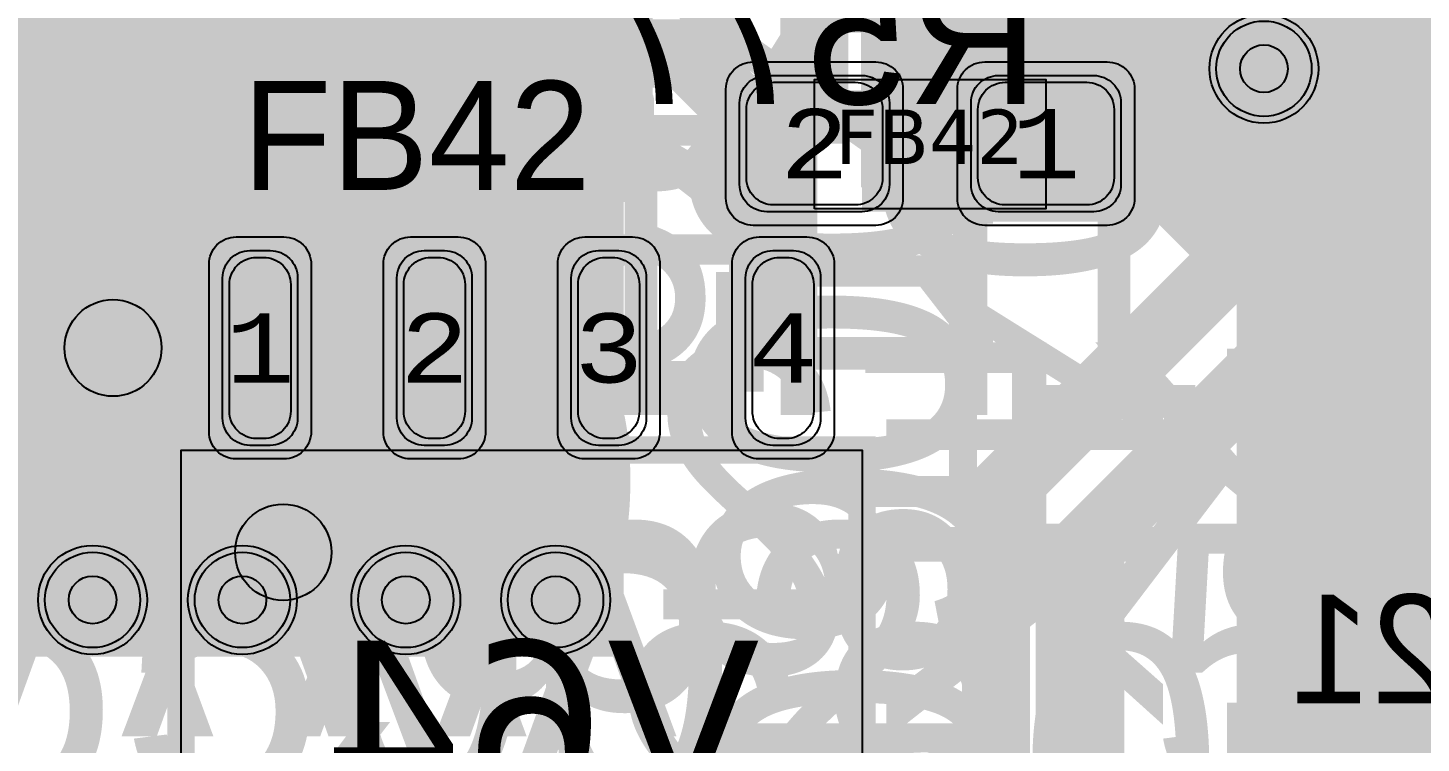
# Model space of a CAD drawing. Extents: x -28 to 199, y -61 to 255.
# Drawn here: x 11.12 to 21.35, y 191.35 to 196.6 of the extents above; entities that cross this region are included whole.
import ezdxf
from ezdxf.enums import TextEntityAlignment as Align

# ---------------------------------------------------------------- set-up
doc = ezdxf.new("R2010")
doc.units = 0
doc.header["$MEASUREMENT"] = 0
for name, color, linetype in [('ASSEMBLY_OUTLINES_BTM', 191, 'CONTINUOUS'), ('ASSEMBLY_OUTLINES_TOP', 102, 'CONTINUOUS'), ('ASSEMBLY_PART_NUMBERS_BTM', 191, 'CONTINUOUS'), ('ASSEMBLY_PART_NUMBERS_TOP', 102, 'CONTINUOUS'), ('ASSEMBLY_REF_DES_BTM', 191, 'CONTINUOUS'), ('ASSEMBLY_REF_DES_TOP', 102, 'CONTINUOUS'), ('DRILL_DRAWING', 21, 'CONTINUOUS'), ('GENERATED_SILKSCREEN_BTM', 255, 'CONTINUOUS'), ('GENERATED_SILKSCREEN_TOP', 140, 'CONTINUOUS'), ('PART_PADS_SMD_BTM', 10, 'CONTINUOUS'), ('PART_PADS_SMD_TOP', 150, 'CONTINUOUS'), ('PIN_NUMBERS_BTM', 8, 'CONTINUOUS'), ('PIN_NUMBERS_TOP', 8, 'CONTINUOUS'), ('PLACEMENT_OUTLINES_BTM', 222, 'CONTINUOUS'), ('PLACEMENT_OUTLINES_TOP', 130, 'CONTINUOUS'), ('PLANE_DATA_LAYER_2', 230, 'CONTINUOUS'), ('PLANE_DATA_LAYER_3', 81, 'CONTINUOUS'), ('PLANE_DATA_LAYER_BOTTOM', 10, 'CONTINUOUS'), ('PLANE_DATA_LAYER_TOP', 150, 'CONTINUOUS'), ('PLANE_SHAPES_LAYER_2', 230, 'CONTINUOUS'), ('PLANE_SHAPES_LAYER_3', 81, 'CONTINUOUS'), ('PLANE_SHAPES_LAYER_BOTTOM', 10, 'CONTINUOUS'), ('PLANE_SHAPES_LAYER_TOP', 150, 'CONTINUOUS'), ('SILKSCREEN_OUTLINES_BTM', 211, 'CONTINUOUS'), ('SILKSCREEN_OUTLINES_TOP', 150, 'CONTINUOUS'), ('SILKSCREEN_REF_DES_BTM', 211, 'CONTINUOUS'), ('SILKSCREEN_REF_DES_TOP', 150, 'CONTINUOUS'), ('SOLDERMASK_PADS_BTM', 12, 'CONTINUOUS'), ('SOLDERMASK_PADS_TOP', 180, 'CONTINUOUS'), ('SOLDERPASTE_PADS_BTM', 12, 'CONTINUOUS'), ('SOLDERPASTE_PADS_TOP', 180, 'CONTINUOUS'), ('TRACES_LAYER_BOTTOM', 10, 'CONTINUOUS'), ('TRACES_LAYER_TOP', 150, 'CONTINUOUS'), ('VIA_HOLES_LAYER_2', 30, 'CONTINUOUS'), ('VIA_HOLES_LAYER_3', 30, 'CONTINUOUS'), ('VIA_HOLES_LAYER_BOTTOM', 30, 'CONTINUOUS'), ('VIA_HOLES_LAYER_TOP', 30, 'CONTINUOUS'), ('VIA_PADS_LAYER_2', 230, 'CONTINUOUS'), ('VIA_PADS_LAYER_3', 81, 'CONTINUOUS'), ('VIA_PADS_LAYER_BOTTOM', 10, 'CONTINUOUS'), ('VIA_PADS_LAYER_TOP', 150, 'CONTINUOUS')]:
    doc.layers.add(name, color=color, linetype=linetype)
doc.styles.add('COURIER_NEW', font='COUR.TTF')
doc.styles.add('VERDANA', font='verdana.TTF')
doc.styles.add('VERIBEST_GERBER_0', font='txt')

msp = doc.modelspace()

# ---------------------------------------------------------------- hatches: boundary and pattern name
at = {"layer": 'ASSEMBLY_OUTLINES_BTM'}
h = msp.add_hatch(color=256, dxfattribs=at)
edge = h.paths.add_edge_path()
edge.add_arc((13, 192.75), 0.353553, 0, 360)
at = {"layer": 'GENERATED_SILKSCREEN_BTM'}
h = msp.add_hatch(color=256, dxfattribs=at)
edge = h.paths.add_edge_path()
edge.add_arc((11.75, 194.25), 0.355, 0, 360)
at = {"layer": 'PLANE_DATA_LAYER_2'}
h = msp.add_hatch(color=256, dxfattribs=at)
h.paths.add_polyline_path([(15.5, 192.0762, -0.414213562373095), (15.4238, 192), (9.750008, 192, 0.414213562373095), (9.75, 191.999992), (9.75, 188.122386, -0.2771915648810258), (9.709607, 188.055123, 0.3249831492541307), (9.117616, 186.839486, -0.0438373065148892), (9.118783, 186.826201), (9.118783, 186.8262, -0.414213562373095), (9.042583, 186.75), (6.0762, 186.75, -0.414213562373095), (6, 186.8262), (6, 187.938103, -0.7241946854189442), (6.137571, 187.983269, 0.2384579329570819), (6.5, 187.8), (8, 187.8, 0.414213562373095), (8.45, 188.25), (8.45, 189.75, 0.414213562373095), (8, 190.2), (6.5, 190.2, 0.2384579329570819), (6.137571, 190.016731, -0.7241946854189442), (6, 190.061897), (6, 194.438103, -0.7241946854189442), (6.137571, 194.483269, 0.2384579329570819), (6.5, 194.3), (8, 194.3, 0.414213562373095), (8.45, 194.75), (8.45, 196.25, 0.414213562373095), (8, 196.7), (6.5, 196.7, 0.2384579329570819), (6.137571, 196.516731, -0.7241946854189442), (6, 196.561897), (6, 197.6738, -0.414213562373095), (6.0762, 197.75), (15.4238, 197.75, -0.414213562373095), (15.5, 197.6738)], flags=0)
h.paths.add_polyline_path([(9.1, 193.54, -0.9999999999999999), (11.4, 193.54, -0.9999999999999999)], flags=0)
at = {"layer": 'PLANE_DATA_LAYER_3'}
h = msp.add_hatch(color=256, dxfattribs=at)
h.paths.add_polyline_path([(15.5, 192.0762, -0.414213562373095), (15.4238, 192), (9.750008, 192, 0.414213562373095), (9.75, 191.999992), (9.75, 188.122386, -0.2771915648810258), (9.709607, 188.055123, 0.3249831492541307), (9.117616, 186.839486, -0.0438373065148892), (9.118783, 186.826201), (9.118783, 186.8262, -0.414213562373095), (9.042583, 186.75), (6.0762, 186.75, -0.414213562373095), (6, 186.8262), (6, 187.938103, -0.7241946854189442), (6.137571, 187.983269, 0.2384579329570819), (6.5, 187.8), (8, 187.8, 0.414213562373095), (8.45, 188.25), (8.45, 189.75, 0.414213562373095), (8, 190.2), (6.5, 190.2, 0.2384579329570819), (6.137571, 190.016731, -0.7241946854189442), (6, 190.061897), (6, 194.438103, -0.7241946854189442), (6.137571, 194.483269, 0.2384579329570819), (6.5, 194.3), (8, 194.3, 0.414213562373095), (8.45, 194.75), (8.45, 196.25, 0.414213562373095), (8, 196.7), (6.5, 196.7, 0.2384579329570819), (6.137571, 196.516731, -0.7241946854189442), (6, 196.561897), (6, 197.6738, -0.414213562373095), (6.0762, 197.75), (15.4238, 197.75, -0.414213562373095), (15.5, 197.6738)], flags=0)
h.paths.add_polyline_path([(9.1, 193.54, -0.9999999999999999), (11.4, 193.54, -0.9999999999999999)], flags=0)
at = {"layer": 'PLANE_DATA_LAYER_BOTTOM'}
h = msp.add_hatch(color=256, dxfattribs=at)
h.paths.add_polyline_path([(15.5, 195.2912, -0.414213562373095), (15.4238, 195.215), (15.315, 195.215, 0.414213562373095), (14.865, 194.765), (14.865, 193.735, 0.414213562373095), (15.315, 193.285), (15.4238, 193.285, -0.414213562373095), (15.5, 193.2088), (15.5, 192.0762, -0.414213562373095), (15.4238, 192), (9.750008, 192, 0.414213562373095), (9.75, 191.999992), (9.75, 188.122386, -0.2771915648810258), (9.709607, 188.055123, 0.3249831492541307), (9.117616, 186.839486, -0.0438373065148892), (9.118783, 186.826201), (9.118783, 186.8262, -0.414213562373095), (9.042583, 186.75), (6.0762, 186.75, -0.414213562373095), (6, 186.8262), (6, 188.07109, -0.7969551118337163), (6.144812, 188.104239, 0.2877520689491214), (6.55, 187.85), (7.95, 187.85, 0.414213562373095), (8.4, 188.3), (8.4, 189.7, 0.414213562373095), (7.95, 190.15), (6.55, 190.15, 0.2877520689491214), (6.144812, 189.895761, -0.7969551118337163), (6, 189.92891), (6, 194.57109, -0.7969551118337163), (6.144812, 194.604239, 0.2877520689491214), (6.55, 194.35), (7.95, 194.35, 0.414213562373095), (8.4, 194.8), (8.4, 196.2, 0.414213562373095), (7.95, 196.65), (6.55, 196.65, 0.2877520689491214), (6.144812, 196.395761, -0.7969551118337163), (6, 196.42891), (6, 197.326603, -0.448237508655625), (6.084925, 197.402302, 0.0286957978383182), (6.125, 197.4), (6.825, 197.4, 0.414213562373095), (7.175, 197.75), (7.175, 198.75, 0.414213562373095), (6.825, 199.1), (6.125, 199.1, 0.0286957978383182), (6.084925, 199.097698, -0.4482375086556248), (6, 199.173397), (6, 199.500645, -0.5852566624148345), (6.115849, 199.565717, 0.1376709307134249), (6.35, 199.5), (7.25, 199.5, 0.0843528162663738), (7.398632, 199.525255, -0.5166149726879438), (7.5, 199.453331), (7.5, 197.000008, 0.414213562373095), (7.500008, 197), (9.6738, 197, -0.414213562373095), (9.75, 196.9238), (9.75, 195.500008, 0.414213562373095), (9.750008, 195.5), (15.4238, 195.5, -0.414213562373095), (15.5, 195.4238)], flags=0)
h.paths.add_polyline_path([(9.1, 193.54, -0.9999999999999999), (11.4, 193.54, -0.9999999999999999)], flags=0)
h.paths.add_polyline_path([(12.905, 193.285, 0.414213562373095), (13.355, 193.735), (13.355, 194.765, 0.414213562373095), (12.905, 195.215), (12.755, 195.215, 0.414213562373095), (12.305, 194.765), (12.305, 193.735, 0.414213562373095), (12.755, 193.285)], flags=0)
h.paths.add_polyline_path([(14.185, 193.285, 0.414213562373095), (14.635, 193.735), (14.635, 194.765, 0.414213562373095), (14.185, 195.215), (14.035, 195.215, 0.414213562373095), (13.585, 194.765), (13.585, 193.735, 0.414213562373095), (14.035, 193.285)], flags=0)
for points in [[(12.805, 194.715), (12.38292, 195.137079)], [(12.855, 194.715), (13.27708, 195.13708)], [(14.085, 194.715), (13.66292, 195.137079)], [(14.135, 194.715), (14.55708, 195.13708)], [(15.365, 194.715), (14.94292, 195.137079)], [(12.805, 193.785), (12.38292, 193.36292)], [(12.855, 193.785), (13.277079, 193.36292)], [(14.085, 193.785), (13.66292, 193.36292)], [(14.135, 193.785), (14.557079, 193.36292)], [(15.365, 193.785), (14.94292, 193.36292)]]:
    msp.add_hatch(color=256, dxfattribs=at).paths.add_polyline_path(points, is_closed=False, flags=0)
at = {"layer": 'PLANE_DATA_LAYER_TOP'}
h = msp.add_hatch(color=256, dxfattribs=at)
h.paths.add_polyline_path([(15.5, 192.0762, -0.414213562373095), (15.4238, 192), (9.750008, 192, 0.414213562373095), (9.75, 191.999992), (9.75, 188.122386, -0.2771915648810258), (9.709607, 188.055123, 0.3249831492541307), (9.117616, 186.839486, -0.0438373065148892), (9.118783, 186.826201), (9.118783, 186.8262, -0.414213562373095), (9.042583, 186.75), (6.0762, 186.75, -0.414213562373095), (6, 186.8262), (6, 188.07109, -0.7969551118337163), (6.144812, 188.104239, 0.2877520689491214), (6.55, 187.85), (7.95, 187.85, 0.414213562373095), (8.4, 188.3), (8.4, 189.7, 0.414213562373095), (7.95, 190.15), (6.55, 190.15, 0.2877520689491214), (6.144812, 189.895761, -0.7969551118337163), (6, 189.92891), (6, 194.57109, -0.7969551118337163), (6.144812, 194.604239, 0.2877520689491214), (6.55, 194.35), (7.95, 194.35, 0.414213562373095), (8.4, 194.8), (8.4, 196.2, 0.414213562373095), (7.95, 196.65), (6.55, 196.65, 0.2877520689491214), (6.144812, 196.395761, -0.7969551118337163), (6, 196.42891), (6, 197.6738, -0.414213562373095), (6.0762, 197.75), (9.749992, 197.75, 0.414213562373095), (9.75, 197.750008), (9.75, 198.3238, -0.414213562373095), (9.8262, 198.4), (10.75, 198.4, 0.414213562373095), (11.2, 198.85), (11.2, 199.4238, -0.414213562373095), (11.2762, 199.5), (15.4238, 199.5, -0.414213562373095), (15.5, 199.4238)], flags=0)
h.paths.add_polyline_path([(9.1, 193.54, -0.9999999999999999), (11.4, 193.54, -0.9999999999999999)], flags=0)
h = msp.add_hatch(color=256, dxfattribs=at)
h.paths.add_polyline_path([(26.5, 188.8262, -0.414213562373095), (26.4238, 188.75), (25.6, 188.75, 0.414213562373095), (25.15, 188.3), (25.15, 187.2, 0.414213562373095), (25.6, 186.75), (26.4238, 186.75, -0.414213562373095), (26.5, 186.6738), (26.5, 185.232603, -0.1989099556854013), (26.477682, 185.178722), (26.212527, 184.913567, 0.1989121882725156), (26.088047, 184.613047), (26.088047, 177.549307, 0.1989121882725156), (26.212527, 177.248787), (26.477682, 176.983632, -0.1989099556853327), (26.5, 176.929751), (26.5, 175.1819, -0.414213562373095), (26.4238, 175.1057), (23.531424, 175.1057, -0.1989133663344379), (23.477542, 175.128018), (20.022318, 178.583242, -0.1989099556853327), (20, 178.637123), (20, 193.170514, -0.1989099556853327), (20.022318, 193.224395), (21.775605, 194.977682, -0.1989133663345065), (21.829487, 195), (26.017396, 195, -0.1989133663344944), (26.071278, 194.977682), (26.477682, 194.571278, -0.1989099556854013), (26.5, 194.517397)], flags=0)
h.paths.add_polyline_path([(23.099999999999998, 181, -0.9999999999999999), (24.3, 181, -0.9999999999999999)], flags=0)
h.paths.add_polyline_path([(23.4, 189.3, -0.9999999999999999), (24.6, 189.3, -0.9999999999999999)], flags=0)
h.paths.add_polyline_path([(23.4, 190.7, -0.9999999999999999), (24.6, 190.7, -0.9999999999999999)], flags=0)
h.paths.add_polyline_path([(22.949998, 193.25, -0.9999999999999999), (24.949998, 193.25, -0.9999999999999999)], flags=0)
h.paths.add_polyline_path([(24.5, 179.2, -0.9999999999999999), (25.700000000000003, 179.2, -0.9999999999999999)], flags=0)
at = {"layer": 'PLANE_SHAPES_LAYER_2'}
h = msp.add_hatch(color=256, dxfattribs=at)
h.paths.add_polyline_path([(169.5, 129.25), (149.5, 129.25), (142.25, 122), (142.25, 90.5), (147.5, 90.5), (147.5, 80), (154, 80), (154, 69.25), (131.75, 69.25), (131.75, 73.25), (121.25, 73.25), (121.25, 81), (110.5, 81), (110.5, 125.75), (106.5, 125.75), (106.5, 128.75), (93.5, 128.75), (93.5, 120.25), (91.75, 120.25), (91.75, 121.5), (80, 121.5), (80, 118.25), (73.25, 118.25), (73.25, 124.5), (67.5, 124.5), (67.5, 128), (57.75, 128), (57.75, 120.25), (55.25, 120.25), (55.25, 121.5), (47.5, 121.5), (47.5, 119), (35, 119), (35, 134.75), (32.75, 134.75), (32.75, 159.75), (29.25, 159.75), (29.25, 175.25), (22.5, 175.25), (22.5, 195.25), (17.25, 195.25), (17.25, 198), (22.5, 198), (22.5, 216.5), (40.25, 216.5), (40.25, 235.5), (54.5, 235.5), (54.5, 254), (87.25, 254), (87.25, 236.25), (86.25, 236.25), (86.25, 228.75), (81, 228.75), (81, 218.75), (95.25, 218.75), (95.25, 194.5), (87, 194.5), (87, 172), (131.1, 172), (131.1, 208.75), (115.5, 208.75), (115.5, 213.75), (106.75, 213.75), (106.75, 218.75), (110.25, 222.25), (110.25, 226.25), (142.5, 226.25), (142.5, 221.5), (160.5, 221.5), (160.5, 240.75), (169.5, 240.75)])
h.paths.add_polyline_path([(35.5, 149.5), (41.75, 149.5), (41.75, 152), (39.25, 152), (39.25, 154), (37.75, 154), (37.75, 152), (35.5, 152)], flags=16)
h.paths.add_polyline_path([(37.5, 125.75), (37.5, 128.75), (42.75, 128.75), (42.75, 125.75)], flags=16)
h.paths.add_polyline_path([(52, 127.75), (52, 130.75), (54.25, 130.75), (54.25, 127.75)], flags=16)
h.paths.add_polyline_path([(50.75, 219.5), (50.75, 226.5), (71.75, 226.5), (71.75, 219.5)], flags=16)
h.paths.add_polyline_path([(66.5, 150.75), (66.5, 177.5), (72.25, 177.5), (72.25, 150.75)], flags=16)
h.paths.add_polyline_path([(47.25, 185.25), (73, 185.25), (73, 188.25), (70.25, 188.25), (70.25, 191), (47.25, 191)], flags=16)
h.paths.add_polyline_path([(84.5, 208), (84.5, 212.75), (85, 212.75), (85, 208)], flags=16)
h.paths.add_polyline_path([(61.5, 137.25), (87.75, 137.25), (87.75, 140.5), (84.75, 140.5), (84.75, 143), (61.5, 143)], flags=16)
h.paths.add_polyline_path([(88.75, 127), (88.75, 130), (91, 130), (91, 127)], flags=16)
h.paths.add_polyline_path([(85.5, 130.25), (85.5, 132.5), (91, 132.5), (91, 130.25)], flags=16)
h.paths.add_polyline_path([(108.75, 142.25), (135.75, 142.25), (135.75, 145.75), (132.25, 145.75), (132.25, 149), (108.75, 149)], flags=16)
h.paths.add_polyline_path([(114.25, 126.75), (140.75, 126.75), (140.75, 129.75), (137.25, 129.75), (137.25, 133), (114.25, 133)], flags=16)
h.paths.add_polyline_path([(155.25, 180.25), (166.25, 180.25), (166.25, 186.25), (152.25, 186.25), (152.25, 183), (155.25, 183)], flags=16)
at = {"layer": 'PLANE_SHAPES_LAYER_3'}
h = msp.add_hatch(color=256, dxfattribs=at)
h.paths.add_polyline_path([(169.5, 129.25), (149.5, 129.25), (142.25, 122), (142.25, 90.5), (147.5, 90.5), (147.5, 80), (154, 80), (154, 69.25), (131.75, 69.25), (131.75, 73.25), (121.25, 73.25), (121.25, 81), (110.5, 81), (110.5, 125.75), (106.5, 125.75), (106.5, 128.75), (93.5, 128.75), (93.5, 120.25), (91.75, 120.25), (91.75, 121.5), (80, 121.5), (80, 118.25), (73.25, 118.25), (73.25, 124.5), (67.5, 124.5), (67.5, 127.75), (58.25, 127.75), (58.25, 130.25), (88.75, 130.25), (88.75, 127), (91, 127), (91, 132.5), (55, 132.5), (55, 131.25), (52, 131.25), (52, 127.75), (55, 127.75), (55, 127.25), (57.75, 127.25), (57.75, 120.25), (55.25, 120.25), (55.25, 121.5), (47.5, 121.5), (47.5, 119), (35, 119), (35, 134.75), (32.75, 134.75), (32.75, 159.75), (29.25, 159.75), (29.25, 175.25), (22.5, 175.25), (22.5, 195.25), (17.25, 195.25), (17.25, 198), (22.5, 198), (22.5, 216.5), (40.25, 216.5), (40.25, 235.5), (54.5, 235.5), (54.5, 254), (87.25, 254), (87.25, 236.25), (86.25, 236.25), (86.25, 228.75), (81, 228.75), (81, 218.75), (95.25, 218.75), (95.25, 194.5), (87, 194.5), (87, 172), (131.1, 172), (131.1, 208.75), (115.5, 208.75), (115.5, 213.75), (106.75, 213.75), (106.75, 218.75), (110.25, 222.25), (110.25, 226.25), (142.5, 226.25), (142.5, 221.5), (160.5, 221.5), (160.5, 240.75), (169.5, 240.75)])
h.paths.add_polyline_path([(35.5, 149.5), (41.75, 149.5), (41.75, 152), (39.25, 152), (39.25, 154), (37.75, 154), (37.75, 152), (35.5, 152)], flags=16)
h.paths.add_polyline_path([(37.5, 125.75), (37.5, 128.75), (42.75, 128.75), (42.75, 125.75)], flags=16)
h.paths.add_polyline_path([(50.75, 219.5), (50.75, 226.5), (71.75, 226.5), (71.75, 219.5)], flags=16)
h.paths.add_polyline_path([(66.5, 150.75), (66.5, 177.5), (72.25, 177.5), (72.25, 150.75)], flags=16)
h.paths.add_polyline_path([(47.25, 185.25), (73, 185.25), (73, 188.25), (70.25, 188.25), (70.25, 191), (47.25, 191)], flags=16)
h.paths.add_polyline_path([(84.5, 208), (84.5, 212.75), (85, 212.75), (85, 208)], flags=16)
h.paths.add_polyline_path([(61.5, 137.25), (87.75, 137.25), (87.75, 140.5), (84.75, 140.5), (84.75, 143), (61.5, 143)], flags=16)
h.paths.add_polyline_path([(108.75, 142.25), (135.75, 142.25), (135.75, 145.75), (132.25, 145.75), (132.25, 149), (108.75, 149)], flags=16)
h.paths.add_polyline_path([(114.25, 126.75), (140.75, 126.75), (140.75, 129.75), (137.25, 129.75), (137.25, 133), (114.25, 133)], flags=16)
h.paths.add_polyline_path([(155.25, 180.25), (166.25, 180.25), (166.25, 186.25), (152.25, 186.25), (152.25, 183), (155.25, 183)], flags=16)
at = {"layer": 'SILKSCREEN_OUTLINES_BTM'}
h = msp.add_hatch(color=256, dxfattribs=at)
edge = h.paths.add_edge_path()
edge.add_arc((11.75, 194.25), 0.355, 0, 360)
at = {"layer": 'VIA_HOLES_LAYER_2'}
h = msp.add_hatch(color=256, dxfattribs=at)
edge = h.paths.add_edge_path()
edge.add_arc((20.2, 196.3), 0.175, 0, 360)
h = msp.add_hatch(color=256, dxfattribs=at)
edge = h.paths.add_edge_path()
edge.add_arc((11.6, 192.4), 0.175, 0, 360)
h = msp.add_hatch(color=256, dxfattribs=at)
edge = h.paths.add_edge_path()
edge.add_arc((12.7, 192.4), 0.175, 0, 360)
h = msp.add_hatch(color=256, dxfattribs=at)
edge = h.paths.add_edge_path()
edge.add_arc((13.9, 192.4), 0.175, 0, 360)
h = msp.add_hatch(color=256, dxfattribs=at)
edge = h.paths.add_edge_path()
edge.add_arc((15, 192.4), 0.175, 0, 360)
at = {"layer": 'VIA_HOLES_LAYER_3'}
h = msp.add_hatch(color=256, dxfattribs=at)
edge = h.paths.add_edge_path()
edge.add_arc((20.2, 196.3), 0.175, 0, 360)
h = msp.add_hatch(color=256, dxfattribs=at)
edge = h.paths.add_edge_path()
edge.add_arc((11.6, 192.4), 0.175, 0, 360)
h = msp.add_hatch(color=256, dxfattribs=at)
edge = h.paths.add_edge_path()
edge.add_arc((12.7, 192.4), 0.175, 0, 360)
h = msp.add_hatch(color=256, dxfattribs=at)
edge = h.paths.add_edge_path()
edge.add_arc((13.9, 192.4), 0.175, 0, 360)
h = msp.add_hatch(color=256, dxfattribs=at)
edge = h.paths.add_edge_path()
edge.add_arc((15, 192.4), 0.175, 0, 360)
at = {"layer": 'VIA_HOLES_LAYER_BOTTOM'}
h = msp.add_hatch(color=256, dxfattribs=at)
edge = h.paths.add_edge_path()
edge.add_arc((20.2, 196.3), 0.175, 0, 360)
h = msp.add_hatch(color=256, dxfattribs=at)
edge = h.paths.add_edge_path()
edge.add_arc((11.6, 192.4), 0.175, 0, 360)
h = msp.add_hatch(color=256, dxfattribs=at)
edge = h.paths.add_edge_path()
edge.add_arc((12.7, 192.4), 0.175, 0, 360)
h = msp.add_hatch(color=256, dxfattribs=at)
edge = h.paths.add_edge_path()
edge.add_arc((13.9, 192.4), 0.175, 0, 360)
h = msp.add_hatch(color=256, dxfattribs=at)
edge = h.paths.add_edge_path()
edge.add_arc((15, 192.4), 0.175, 0, 360)
at = {"layer": 'VIA_HOLES_LAYER_TOP'}
h = msp.add_hatch(color=256, dxfattribs=at)
edge = h.paths.add_edge_path()
edge.add_arc((20.2, 196.3), 0.175, 0, 360)
h = msp.add_hatch(color=256, dxfattribs=at)
edge = h.paths.add_edge_path()
edge.add_arc((11.6, 192.4), 0.175, 0, 360)
h = msp.add_hatch(color=256, dxfattribs=at)
edge = h.paths.add_edge_path()
edge.add_arc((12.7, 192.4), 0.175, 0, 360)
h = msp.add_hatch(color=256, dxfattribs=at)
edge = h.paths.add_edge_path()
edge.add_arc((13.9, 192.4), 0.175, 0, 360)
h = msp.add_hatch(color=256, dxfattribs=at)
edge = h.paths.add_edge_path()
edge.add_arc((15, 192.4), 0.175, 0, 360)

# ---------------------------------------------------------------- linework, layer by layer
at = {"layer": 'ASSEMBLY_OUTLINES_BTM', "const_width": 0.2}
msp.add_lwpolyline([(12.25, 189.5), (12.25, 193.5), (17.25, 193.5), (17.25, 189.5)], close=True, dxfattribs=at)
at = {"layer": 'ASSEMBLY_OUTLINES_BTM'}
msp.add_circle((13, 192.75), 0.353553, dxfattribs=at)
at = {"layer": 'ASSEMBLY_OUTLINES_TOP'}
msp.add_lwpolyline([(16.9, 195.27), (16.9, 196.22), (18.6, 196.22), (18.6, 195.27)], close=True, dxfattribs=at)
at = {"layer": 'GENERATED_SILKSCREEN_BTM', "const_width": 0.15}
for points in [[(14.92, 196.982), (15.442, 196.053)], [(15.442, 196.053), (15.444, 196.046), (15.443, 196.039), (15.439, 196.033), (15.433, 196.029), (15.426, 196.027), (15.419, 196.026), (15.413, 196.028), (15.408, 196.034), (14.869, 196.993)], [(15.865, 196.982), (16.387, 196.053)], [(16.387, 196.053), (16.389, 196.046), (16.388, 196.039), (16.384, 196.033), (16.378, 196.029), (16.371, 196.027), (16.364, 196.026), (16.358, 196.028), (16.353, 196.034), (15.814, 196.993)], [(17.471, 197.003), (17.471, 196.522), (17.47, 196.515), (17.467, 196.51), (17.463, 196.507), (17.456, 196.505), (17.452, 196.503), (17.447, 196.502), (17.442, 196.503), (17.438, 196.506), (17.275, 196.639), (16.952, 196.639), (16.796, 196.512), (16.796, 196.19), (16.952, 196.065), (17.275, 196.065), (17.438, 196.197), (17.445, 196.2), (17.451, 196.2), (17.458, 196.196), (17.463, 196.191), (17.467, 196.184), (17.469, 196.177), (17.468, 196.173), (17.467, 196.17), (17.465, 196.167), (17.462, 196.165), (17.293, 196.027), (17.29, 196.025), (17.286, 196.025), (17.282, 196.023), (16.945, 196.023), (16.943, 196.023), (16.941, 196.024), (16.94, 196.024), (16.938, 196.025), (16.936, 196.025), (16.932, 196.027), (16.763, 196.165), (16.76, 196.168), (16.759, 196.17), (16.757, 196.176), (16.756, 196.18), (16.756, 196.522), (16.757, 196.526), (16.759, 196.532), (16.759, 196.534), (16.761, 196.535), (16.762, 196.537), (16.763, 196.539), (16.932, 196.675)], [(17.293, 196.675), (17.429, 196.565), (17.429, 196.982)], [(18.416, 197.003), (18.416, 196.043), (18.414, 196.035), (18.409, 196.03), (18.403, 196.027), (18.396, 196.026), (18.388, 196.027), (18.381, 196.03), (18.376, 196.035), (18.374, 196.043), (18.374, 196.503), (17.904, 196.503), (17.74, 196.037), (17.736, 196.03), (17.729, 196.026), (17.722, 196.025), (17.715, 196.027), (17.709, 196.03), (17.704, 196.035), (17.702, 196.042), (17.703, 196.05), (17.867, 196.516), (17.707, 196.643)], [(18.374, 196.982), (17.896, 196.982), (17.74, 196.856), (17.74, 196.67), (17.896, 196.543), (18.374, 196.543), (18.374, 196.982)], [(17.707, 196.643), (17.704, 196.645), (17.703, 196.65), (17.701, 196.655), (17.7, 196.66), (17.7, 196.866)], [(20.4592, 191.659198), (20.4656, 191.657598), (20.4696, 191.654398), (20.4712, 191.648798), (20.472, 191.642398), (20.4712, 191.636798), (20.4696, 191.631198), (20.4656, 191.627198), (20.4592, 191.626398), (20.1472, 191.626398), (20.1416, 191.627198), (20.1368, 191.631198), (20.1344, 191.636798), (20.1336, 191.642398), (20.1344, 191.648798), (20.1368, 191.654398), (20.1416, 191.657598), (20.1472, 191.659198), (20.288, 191.659198), (20.288, 192.410398), (20.2888, 192.415998), (20.2912, 192.419998), (20.2952, 192.422398), (20.3008, 192.423198), (20.3048, 192.423998), (20.3088, 192.423998), (20.312, 192.422398), (20.3152, 192.419198), (20.4712, 192.199998), (20.4728, 192.196798), (20.4736, 192.194398), (20.4736, 192.188798), (20.4712, 192.183998), (20.4672, 192.179998), (20.4624, 192.176798), (20.4568, 192.175198), (20.4536, 192.175198), (20.4512, 192.175998), (20.4472, 192.180798), (20.3192, 192.359998), (20.3192, 191.659198), (20.4592, 191.659198)], [(20.8992, 192.423198), (20.7648, 192.313598), (20.7624, 192.309598), (20.7616, 192.306398), (20.76, 192.303998), (20.7592, 192.300798), (20.7592, 192.191198), (20.76, 192.187998), (20.7616, 192.183198), (20.7624, 192.179198), (20.7648, 192.177598), (21.2976, 191.744798), (21.2976, 191.659198), (20.7752, 191.659198), (20.7696, 191.657598), (20.7648, 191.654398), (20.7624, 191.648798), (20.7616, 191.642398), (20.7624, 191.636798), (20.7648, 191.631198), (20.7696, 191.627998), (20.7752, 191.626398), (21.3144, 191.626398), (21.3208, 191.627998), (21.3248, 191.631998), (21.3288, 191.635998), (21.3304, 191.642398), (21.3304, 191.751998), (21.3296, 191.754398), (21.328, 191.759998), (21.3264, 191.762398), (21.3256, 191.763998), (21.3232, 191.765598), (20.7912, 192.199198), (20.7912, 192.292798), (20.916, 192.393598), (21.1744, 192.393598), (21.3048, 192.287198), (21.3104, 192.285598), (21.316, 192.286398), (21.3208, 192.288798), (21.3248, 192.293598), (21.3272, 192.298398), (21.328, 192.303998), (21.3272, 192.309598), (21.3256, 192.311998), (21.3232, 192.313598), (21.1888, 192.423198), (21.1856, 192.423998), (21.184, 192.424798), (21.1824, 192.425598), (21.1792, 192.426398), (20.9096, 192.426398), (20.9064, 192.425598), (20.9048, 192.424798), (20.9024, 192.423998), (20.8992, 192.423198)]]:
    msp.add_lwpolyline(points, dxfattribs=at)
for points in [[(12.61218, 193.499995), (12.250005, 193.499995), (12.250005, 190.722048, 5.9117e-06), (12.249995, 190.722049), (12.249995, 193.5, -0.4142135624), (12.25, 193.500005), (12.612163, 193.500005, 1.79301e-05), (12.61218, 193.499995)], [(13.89218, 193.499995), (13.04782, 193.499995, 1.79301e-05), (13.047837, 193.500005), (13.892163, 193.500005, 1.79301e-05), (13.89218, 193.499995)], [(15.17218, 193.499995), (14.32782, 193.499995, 1.79301e-05), (14.327837, 193.500005), (15.172163, 193.500005, 1.79301e-05), (15.17218, 193.499995)], [(16.45218, 193.499995), (15.60782, 193.499995, 1.79301e-05), (15.607837, 193.500005), (16.452163, 193.500005, 1.79301e-05), (16.45218, 193.499995)], [(17.250005, 189.5, -0.4142135624), (17.25, 189.499995), (16.887837, 189.499995, 1.79301e-05), (16.88782, 189.500005), (17.249995, 189.500005), (17.249995, 193.499995), (16.88782, 193.499995, 1.79301e-05), (16.887837, 193.500005), (17.25, 193.500005, -0.4142135624), (17.250005, 193.5), (17.250005, 189.5)]]:
    msp.add_lwpolyline(points, format="xyb", dxfattribs=at)
at = {"layer": 'GENERATED_SILKSCREEN_BTM'}
msp.add_circle((11.75, 194.25), 0.355, dxfattribs=at)
at = {"layer": 'GENERATED_SILKSCREEN_TOP', "const_width": 0.15}
for points in [[(13.3632, 196.1636), (13.3688, 196.1652), (13.3736, 196.1684), (13.376, 196.174), (13.3768, 196.1796), (13.376, 196.186), (13.3736, 196.1908), (13.3688, 196.1948), (13.3632, 196.1964), (12.8232, 196.1964), (12.8176, 196.1948), (12.8128, 196.1908), (12.8088, 196.186), (12.8072, 196.1804), (12.8072, 195.4124), (12.8088, 195.4068), (12.8128, 195.402), (12.8176, 195.3996), (12.8232, 195.3988), (12.8296, 195.3996), (12.8352, 195.402), (12.8392, 195.4068), (12.8408, 195.4124), (12.8408, 195.8164), (13.2032, 195.8164), (13.2088, 195.8172), (13.2136, 195.8212), (13.216, 195.8268), (13.2168, 195.8324), (13.216, 195.838), (13.2136, 195.8436), (13.2088, 195.8476), (13.2032, 195.8492), (12.8408, 195.8492), (12.8408, 196.1636), (13.3632, 196.1636)], [(14.1088, 196.0764), (14.0056, 196.1908), (14, 196.1948), (13.9944, 196.1964), (13.5792, 196.1964), (13.5736, 196.1948), (13.5688, 196.1908), (13.5648, 196.186), (13.5632, 196.1804), (13.5632, 195.8308), (13.5632, 195.8284), (13.5632, 195.826), (13.5632, 195.4124), (13.5648, 195.4068), (13.5688, 195.4012), (13.5736, 195.3972), (13.5792, 195.3964), (13.9992, 195.3964), (14.1304, 195.5108), (14.1336, 195.5156), (14.1352, 195.522), (14.1352, 195.6932), (14.0176, 195.826), (14.1016, 195.8932), (14.104, 195.8964), (14.1064, 195.9004), (14.108, 195.9044), (14.1088, 195.9068), (14.1088, 196.0764)], [(13.5968, 196.1636), (13.9864, 196.1636), (14.076, 196.0636), (14.076, 195.9156), (13.9872, 195.8444), (13.5968, 195.8444), (13.5968, 196.1636)], [(14.8056, 195.4124), (14.8064, 195.406), (14.8104, 195.402), (14.816, 195.3996), (14.8216, 195.3988), (14.8272, 195.3996), (14.832, 195.402), (14.836, 195.406), (14.8376, 195.4124), (14.8376, 195.6548), (14.8752, 195.6548), (14.8808, 195.6564), (14.8856, 195.6596), (14.888, 195.6652), (14.8888, 195.6708), (14.888, 195.6772), (14.8856, 195.6828), (14.8808, 195.6868), (14.8752, 195.6876), (14.8376, 195.6876), (14.8376, 196.158), (14.8368, 196.162), (14.8344, 196.1652), (14.8312, 196.1684), (14.8272, 196.1708), (14.8224, 196.1724), (14.8176, 196.1732), (14.8136, 196.1724), (14.8096, 196.1692), (14.324, 195.6836), (14.3208, 195.6788), (14.3192, 195.674), (14.32, 195.6692), (14.3232, 195.6636), (14.3248, 195.6596), (14.328, 195.6572), (14.3312, 195.6556), (14.3352, 195.6548), (14.8056, 195.6548), (14.8056, 195.4124)], [(14.3752, 195.6876), (14.8056, 196.1164), (14.8056, 195.6876), (14.3752, 195.6876)], [(15.5072, 196.1932), (15.6416, 196.0836), (15.644, 196.0796), (15.6448, 196.0764), (15.6464, 196.074), (15.6472, 196.0708), (15.6472, 195.9612), (15.6464, 195.958), (15.6448, 195.9532), (15.644, 195.9492), (15.6416, 195.9476), (15.1088, 195.5148), (15.1088, 195.4292), (15.6312, 195.4292), (15.6368, 195.4276), (15.6416, 195.4244), (15.644, 195.4188), (15.6448, 195.4124), (15.644, 195.4068), (15.6416, 195.4012), (15.6368, 195.398), (15.6312, 195.3964), (15.092, 195.3964), (15.0856, 195.398), (15.0816, 195.402), (15.0776, 195.406), (15.076, 195.4124), (15.076, 195.522), (15.0768, 195.5244), (15.0784, 195.53), (15.08, 195.5324), (15.0816, 195.534), (15.0832, 195.5356), (15.6152, 195.9692), (15.6152, 196.0628), (15.4904, 196.1636), (15.232, 196.1636), (15.1016, 196.0572), (15.096, 196.0556), (15.0904, 196.0564), (15.0856, 196.0588), (15.0824, 196.0636), (15.0792, 196.0684), (15.0784, 196.074), (15.0784, 196.0772), (15.0792, 196.0796), (15.0832, 196.0836), (15.2176, 196.1932), (15.2208, 196.194), (15.2232, 196.1948), (15.224, 196.1956), (15.2272, 196.1964), (15.4968, 196.1964), (15.5, 196.1956), (15.5008, 196.1956), (15.5016, 196.1948), (15.504, 196.194), (15.5072, 196.1932)], [(13.5968, 195.8116), (13.9856, 195.8116), (14.1032, 195.6796), (14.1032, 195.5292), (13.9872, 195.4292), (13.5968, 195.4292), (13.5968, 195.8116)], [(12.41875, 193.478), (11.93725, 194.1605), (11.45575, 193.478), (11.45275, 193.472), (11.44675, 193.469), (11.44225, 193.4675), (11.43775, 193.4675), (11.42725, 193.4705), (11.41825, 193.475), (11.41075, 193.4825), (11.40475, 193.4915), (11.40325, 193.5035), (11.40775, 193.514), (11.89825, 194.2145), (11.40775, 194.915), (11.40325, 194.9255), (11.40325, 194.936), (11.40925, 194.9465), (11.41675, 194.954), (11.42725, 194.9585), (11.43775, 194.9615), (11.44675, 194.96), (11.45575, 194.9525), (11.93725, 194.2685), (12.41875, 194.9525), (12.42625, 194.96), (12.43675, 194.9615), (12.44725, 194.9585), (12.45625, 194.954), (12.46525, 194.9465), (12.46975, 194.936), (12.47125, 194.9255), (12.46825, 194.915), (11.97325, 194.2145), (12.46825, 193.514), (12.47125, 193.502), (12.46975, 193.4915), (12.46525, 193.481), (12.45625, 193.4735), (12.44725, 193.4675), (12.43675, 193.466), (12.42625, 193.469), (12.41875, 193.478)], [(13.62775, 194.9585), (13.87975, 194.753), (13.88425, 194.7455), (13.88575, 194.7395), (13.88875, 194.735), (13.89025, 194.729), (13.89025, 194.5235), (13.88875, 194.5175), (13.88575, 194.5085), (13.88425, 194.501), (13.87975, 194.498), (12.88075, 193.6865), (12.88075, 193.526), (13.86025, 193.526), (13.87075, 193.523), (13.87975, 193.517), (13.88425, 193.5065), (13.88575, 193.4945), (13.88425, 193.484), (13.87975, 193.4735), (13.87075, 193.4675), (13.86025, 193.4645), (12.84925, 193.4645), (12.83725, 193.4675), (12.82975, 193.475), (12.82225, 193.4825), (12.81925, 193.4945), (12.81925, 193.7), (12.82075, 193.7045), (12.82375, 193.715), (12.82675, 193.7195), (12.82975, 193.7225), (12.83275, 193.7255), (13.83025, 194.5385), (13.83025, 194.714), (13.59625, 194.903), (13.11175, 194.903), (12.86725, 194.7035), (12.85675, 194.7005), (12.84625, 194.702), (12.83725, 194.7065), (12.83125, 194.7155), (12.82525, 194.7245), (12.82375, 194.735), (12.82375, 194.741), (12.82525, 194.7455), (12.83275, 194.753), (13.08475, 194.9585), (13.09075, 194.96), (13.09525, 194.9615), (13.09675, 194.963), (13.10275, 194.9645), (13.60825, 194.9645), (13.61425, 194.963), (13.61575, 194.963), (13.61725, 194.9615), (13.62175, 194.96), (13.62775, 194.9585)], [(15.14725, 193.4945), (15.14875, 193.4825), (15.15625, 193.475), (15.16675, 193.4705), (15.17725, 193.469), (15.18775, 193.4705), (15.19675, 193.475), (15.20425, 193.4825), (15.20725, 193.4945), (15.20725, 193.949), (15.27775, 193.949), (15.28825, 193.952), (15.29725, 193.958), (15.30175, 193.9685), (15.30325, 193.979), (15.30175, 193.991), (15.29725, 194.0015), (15.28825, 194.009), (15.27775, 194.0105), (15.20725, 194.0105), (15.20725, 194.8925), (15.20575, 194.9), (15.20125, 194.906), (15.19525, 194.912), (15.18775, 194.9165), (15.17875, 194.9195), (15.16975, 194.921), (15.16225, 194.9195), (15.15475, 194.9135), (14.24425, 194.003), (14.23825, 193.994), (14.23525, 193.985), (14.23675, 193.976), (14.24275, 193.9655), (14.24575, 193.958), (14.25175, 193.9535), (14.25775, 193.9505), (14.26525, 193.949), (15.14725, 193.949), (15.14725, 193.4945)], [(14.34025, 194.0105), (15.14725, 194.8145), (15.14725, 194.0105), (14.34025, 194.0105)]]:
    msp.add_lwpolyline(points, dxfattribs=at)
for points in [[(18.033844, 196.220005, 1.1642e-05), (18.033836, 196.219995), (17.466164, 196.219995, 1.1642e-05), (17.466156, 196.220005), (18.033844, 196.220005)], [(18.042098, 195.269995), (17.457902, 195.269995, 1.22306e-05), (17.457911, 195.270005), (18.042089, 195.270005, 1.22306e-05), (18.042098, 195.269995)]]:
    msp.add_lwpolyline(points, format="xyb", dxfattribs=at)
at = {"layer": 'PART_PADS_SMD_BTM'}
for points in [[(12.905, 194.965, -0.4142135624), (13.105, 194.765), (13.105, 193.735, -0.4142135624), (12.905, 193.535), (12.755, 193.535, -0.4142135624), (12.555, 193.735), (12.555, 194.765, -0.4142135624), (12.755, 194.965)], [(14.185, 194.965, -0.4142135624), (14.385, 194.765), (14.385, 193.735, -0.4142135624), (14.185, 193.535), (14.035, 193.535, -0.4142135624), (13.835, 193.735), (13.835, 194.765, -0.4142135624), (14.035, 194.965)], [(15.465, 194.965, -0.4142135624), (15.665, 194.765), (15.665, 193.735, -0.4142135624), (15.465, 193.535), (15.315, 193.535, -0.4142135624), (15.115, 193.735), (15.115, 194.765, -0.4142135624), (15.315, 194.965)], [(16.745, 194.965, -0.4142135624), (16.945, 194.765), (16.945, 193.735, -0.4142135624), (16.745, 193.535), (16.595, 193.535, -0.4142135624), (16.395, 193.735), (16.395, 194.765, -0.4142135624), (16.595, 194.965)]]:
    msp.add_lwpolyline(points, format="xyb", close=True, dxfattribs=at)
at = {"layer": 'PART_PADS_SMD_TOP'}
for points in [[(17.45, 195.45, -0.4142135624), (17.25, 195.25), (16.55, 195.25, -0.4142135624), (16.35, 195.45), (16.35, 196.05, -0.4142135624), (16.55, 196.25), (17.25, 196.25, -0.4142135624), (17.45, 196.05)], [(19.15, 195.45, -0.4142135624), (18.95, 195.25), (18.25, 195.25, -0.4142135624), (18.05, 195.45), (18.05, 196.05, -0.4142135624), (18.25, 196.25), (18.95, 196.25, -0.4142135624), (19.15, 196.05)]]:
    msp.add_lwpolyline(points, format="xyb", close=True, dxfattribs=at)
at = {"layer": 'PLACEMENT_OUTLINES_BTM'}
msp.add_lwpolyline([(12.25, 189.5), (12.25, 193.5), (17.25, 193.5), (17.25, 189.5)], close=True, dxfattribs=at)
at = {"layer": 'PLACEMENT_OUTLINES_TOP'}
msp.add_lwpolyline([(16.9, 195.27), (16.9, 196.22), (18.6, 196.22), (18.6, 195.27)], close=True, dxfattribs=at)
at = {"layer": 'PLANE_DATA_LAYER_BOTTOM', "const_width": 0.5}
for points in [[(12.805, 194.715), (12.38292, 195.137079)], [(12.855, 194.715), (13.27708, 195.13708)], [(14.085, 194.715), (13.66292, 195.137079)], [(14.135, 194.715), (14.55708, 195.13708)], [(15.365, 194.715), (14.94292, 195.137079)], [(12.805, 193.785), (12.38292, 193.36292)], [(12.855, 193.785), (13.277079, 193.36292)], [(14.085, 193.785), (13.66292, 193.36292)], [(14.135, 193.785), (14.557079, 193.36292)], [(15.365, 193.785), (14.94292, 193.36292)]]:
    msp.add_lwpolyline(points, dxfattribs=at)
at = {"layer": 'PLANE_SHAPES_LAYER_2'}
msp.add_solid([(9.75, 192), (15.5, 192), (9.75, 197.75), (15.5, 197.75)], dxfattribs=at)
at = {"layer": 'PLANE_SHAPES_LAYER_3'}
msp.add_solid([(9.75, 192), (15.5, 192), (9.75, 197.75), (15.5, 197.75)], dxfattribs=at)
at = {"layer": 'PLANE_SHAPES_LAYER_BOTTOM'}
msp.add_solid([(9.75, 192), (15.5, 192), (9.75, 195.5), (15.5, 195.5)], dxfattribs=at)
at = {"layer": 'PLANE_SHAPES_LAYER_TOP'}
for points in [[(9.75, 192), (15.5, 192), (9.75, 199.5), (15.5, 199.5)], [(20, 174.75), (26.5, 174.75), (20, 195), (26.5, 195)]]:
    msp.add_solid(points, dxfattribs=at)
at = {"layer": 'SILKSCREEN_OUTLINES_BTM'}
msp.add_lwpolyline([(12.25, 189.5), (12.25, 193.5), (17.25, 193.5), (17.25, 189.5)], close=True, dxfattribs=at)
msp.add_circle((11.75, 194.25), 0.355, dxfattribs=at)
at = {"layer": 'SILKSCREEN_OUTLINES_TOP'}
msp.add_lwpolyline([(16.9, 195.27), (16.9, 196.22), (18.6, 196.22), (18.6, 195.27)], close=True, dxfattribs=at)
at = {"layer": 'SOLDERMASK_PADS_BTM'}
for points in [[(13.005, 195.065, -0.4142135624), (13.205, 194.865), (13.205, 193.635, -0.4142135624), (13.005, 193.435), (12.655, 193.435, -0.4142135624), (12.455, 193.635), (12.455, 194.865, -0.4142135624), (12.655, 195.065)], [(14.285, 195.065, -0.4142135624), (14.485, 194.865), (14.485, 193.635, -0.4142135624), (14.285, 193.435), (13.935, 193.435, -0.4142135624), (13.735, 193.635), (13.735, 194.865, -0.4142135624), (13.935, 195.065)], [(15.565, 195.065, -0.4142135624), (15.765, 194.865), (15.765, 193.635, -0.4142135624), (15.565, 193.435), (15.215, 193.435, -0.4142135624), (15.015, 193.635), (15.015, 194.865, -0.4142135624), (15.215, 195.065)], [(16.845, 195.065, -0.4142135624), (17.045, 194.865), (17.045, 193.635, -0.4142135624), (16.845, 193.435), (16.495, 193.435, -0.4142135624), (16.295, 193.635), (16.295, 194.865, -0.4142135624), (16.495, 195.065)]]:
    msp.add_lwpolyline(points, format="xyb", close=True, dxfattribs=at)
at = {"layer": 'SOLDERMASK_PADS_TOP'}
for points in [[(17.55, 195.35, -0.4142135624), (17.35, 195.15), (16.45, 195.15, -0.4142135624), (16.25, 195.35), (16.25, 196.15, -0.4142135624), (16.45, 196.35), (17.35, 196.35, -0.4142135624), (17.55, 196.15)], [(19.25, 195.35, -0.4142135624), (19.05, 195.15), (18.15, 195.15, -0.4142135624), (17.95, 195.35), (17.95, 196.15, -0.4142135624), (18.15, 196.35), (19.05, 196.35, -0.4142135624), (19.25, 196.15)]]:
    msp.add_lwpolyline(points, format="xyb", close=True, dxfattribs=at)
at = {"layer": 'SOLDERPASTE_PADS_BTM'}
for points in [[(12.855, 194.915, -0.4142135624), (13.055, 194.715), (13.055, 193.785, -0.4142135624), (12.855, 193.585), (12.805, 193.585, -0.4142135624), (12.605, 193.785), (12.605, 194.715, -0.4142135624), (12.805, 194.915)], [(14.135, 194.915, -0.4142135624), (14.335, 194.715), (14.335, 193.785, -0.4142135624), (14.135, 193.585), (14.085, 193.585, -0.4142135624), (13.885, 193.785), (13.885, 194.715, -0.4142135624), (14.085, 194.915)], [(15.415, 194.915, -0.4142135624), (15.615, 194.715), (15.615, 193.785, -0.4142135624), (15.415, 193.585), (15.365, 193.585, -0.4142135624), (15.165, 193.785), (15.165, 194.715, -0.4142135624), (15.365, 194.915)], [(16.695, 194.915, -0.4142135624), (16.895, 194.715), (16.895, 193.785, -0.4142135624), (16.695, 193.585), (16.645, 193.585, -0.4142135624), (16.445, 193.785), (16.445, 194.715, -0.4142135624), (16.645, 194.915)]]:
    msp.add_lwpolyline(points, format="xyb", close=True, dxfattribs=at)
at = {"layer": 'SOLDERPASTE_PADS_TOP'}
for points in [[(17.4, 195.5, -0.4142135624), (17.2, 195.3), (16.6, 195.3, -0.4142135624), (16.4, 195.5), (16.4, 196, -0.4142135624), (16.6, 196.2), (17.2, 196.2, -0.4142135624), (17.4, 196)], [(19.1, 195.5, -0.4142135624), (18.9, 195.3), (18.3, 195.3, -0.4142135624), (18.1, 195.5), (18.1, 196, -0.4142135624), (18.3, 196.2), (18.9, 196.2, -0.4142135624), (19.1, 196)]]:
    msp.add_lwpolyline(points, format="xyb", close=True, dxfattribs=at)
at = {"layer": 'TRACES_LAYER_BOTTOM', "const_width": 0.5}
for points in [[(19.9, 204.7), (19.9, 204.073), (20.555632, 203.417368), (20.555632, 200.905632), (19.388647, 199.738647), (19.388647, 195.549807), (19.866672, 195.071782), (28.27768, 195.071782), (30.090988, 196.88509), (35.572933, 196.88509), (37.158023, 195.3), (40.268016, 195.3), (41.448627, 194.119389), (41.448627, 192.225954), (46.846133, 186.828448), (46.846133, 165.77102), (51.9, 160.717153), (51.9, 148.9)], [(37.7, 196.3), (37.7, 196.969668), (36.94262, 197.727048), (29.423235, 197.727048), (27.996187, 196.3), (20.2, 196.3)], [(11.5, 197.6), (13.056872, 197.6), (14.245116, 196.411756), (15.942224, 196.411756), (16.67, 195.68398), (16.67, 194.25)]]:
    msp.add_lwpolyline(points, dxfattribs=at)
at = {"layer": 'TRACES_LAYER_TOP', "const_width": 0.5}
for points in [[(50.25, 214.1), (50.8, 214.1), (53.324343, 211.575657), (53.324343, 208.074575), (52.557928, 207.30816), (40.787011, 207.30816), (39.557737, 206.078886), (39.557737, 199.589178), (38.422219, 198.45366), (23.528271, 198.45366), (23.252746, 198.178135), (23.252744, 198.178135), (22.712166, 197.637557), (22.712166, 197.637555), (18.232475, 193.157864), (18.232475, 178.615959), (22.917939, 173.930495)], [(23.217754, 174.6807), (18.926177, 178.972277), (18.926177, 192.83536), (23.70649, 197.615673), (38.904775, 197.615673), (40.314528, 199.025426), (40.314528, 205.530451), (41.422678, 206.638601), (52.807608, 206.638601), (54.050159, 207.881152), (54.050159, 212.599841), (53.75, 212.9), (53.75, 214.1)], [(16.9, 197.25), (16.9, 195.75)], [(18.6, 195.75), (19.65, 195.75), (20.2, 196.3)]]:
    msp.add_lwpolyline(points, dxfattribs=at)
at = {"layer": 'VIA_HOLES_LAYER_2'}
for centre in [(20.2, 196.3), (11.6, 192.4), (12.7, 192.4), (13.9, 192.4), (15, 192.4)]:
    msp.add_circle(centre, 0.175, dxfattribs=at)
at = {"layer": 'VIA_HOLES_LAYER_3'}
for centre in [(20.2, 196.3), (11.6, 192.4), (12.7, 192.4), (13.9, 192.4), (15, 192.4)]:
    msp.add_circle(centre, 0.175, dxfattribs=at)
at = {"layer": 'VIA_HOLES_LAYER_BOTTOM'}
for centre in [(20.2, 196.3), (11.6, 192.4), (12.7, 192.4), (13.9, 192.4), (15, 192.4)]:
    msp.add_circle(centre, 0.175, dxfattribs=at)
at = {"layer": 'VIA_HOLES_LAYER_TOP'}
for centre in [(20.2, 196.3), (11.6, 192.4), (12.7, 192.4), (13.9, 192.4), (15, 192.4)]:
    msp.add_circle(centre, 0.175, dxfattribs=at)
at = {"layer": 'VIA_PADS_LAYER_2'}
for centre in [(20.2, 196.3), (11.6, 192.4), (12.7, 192.4), (13.9, 192.4), (15, 192.4)]:
    msp.add_circle(centre, 0.4, dxfattribs=at)
at = {"layer": 'VIA_PADS_LAYER_3'}
for centre in [(20.2, 196.3), (11.6, 192.4), (12.7, 192.4), (13.9, 192.4), (15, 192.4)]:
    msp.add_circle(centre, 0.4, dxfattribs=at)
at = {"layer": 'VIA_PADS_LAYER_BOTTOM'}
for centre in [(20.2, 196.3), (11.6, 192.4), (12.7, 192.4), (13.9, 192.4), (15, 192.4)]:
    msp.add_circle(centre, 0.35, dxfattribs=at)
at = {"layer": 'VIA_PADS_LAYER_TOP'}
for centre in [(20.2, 196.3), (11.6, 192.4), (12.7, 192.4), (13.9, 192.4), (15, 192.4)]:
    msp.add_circle(centre, 0.35, dxfattribs=at)

# ---------------------------------------------------------------- texts
at = {"layer": 'ASSEMBLY_PART_NUMBERS_BTM', "style": 'VERIBEST_GERBER_0', "text_generation_flag": 2}
for s, p in [('NLFV32T-1R0M-EF', (21.04, 216)), ('ERJ-6ENF1471V', (13.21, 204.75)), ('ERJ-6ENF2432V', (20.79, 204.75)), ('ERJ-8RQJ4R7V', (14.04, 199))]:
    msp.add_text(s, height=2.032, rotation=90, dxfattribs=at).set_placement(p, align=Align.TOP_LEFT)
for s, p in [('ERJ-8GEYJ103V', (16.75, 195.96)), ('GRM1885C1H100JA01D', (34.25, 195.79)), ('ERJ-3EKF2052V', (30, 194.29)), ('SI4497DY-T1-GE3', (14.75, 194.04)), ('ERJ-3EKF1022V', (34.25, 192.21))]:
    msp.add_text(s, height=2.032, dxfattribs=at).set_placement(p, align=Align.TOP_LEFT)
at = {"layer": 'ASSEMBLY_PART_NUMBERS_TOP', "style": 'VERIBEST_GERBER_0'}
for s, p in [('ERJ-8GEYJ182V', (21.96, 206.5)), ('CL10B104KB8SFNC', (19.46, 206)), ('CPC1008NTR', (18.04, 203.5)), ('MPZ1608S221A_1', (18.21, 200.75))]:
    msp.add_text(s, height=2.032, rotation=270, dxfattribs=at).set_placement(p, align=Align.TOP_LEFT)
for s, p in [('MMZ1608A182B', (17.75, 198.29)), ('C1206C104K1RACTU', (3.5, 197.46)), ('ERJ-14NF10R0U', (8.75, 197.46)), ('ERJ-6GEYJ751V', (17.75, 197.21)), ('0436500215', (5.75, 192.96))]:
    msp.add_text(s, height=2.032, dxfattribs=at).set_placement(p, align=Align.TOP_LEFT)
at = {"layer": 'ASSEMBLY_REF_DES_BTM', "style": 'VERDANA', "text_generation_flag": 2}
msp.add_text('V64', height=1.2, dxfattribs=at).set_placement((16.5, 192.1), align=Align.TOP_LEFT)
at = {"layer": 'ASSEMBLY_REF_DES_TOP', "style": 'VERDANA'}
for s, height, p in [('X24', 1.5, (11.35, 196.45)), ('FB42', 0.4, (17.05, 196))]:
    msp.add_text(s, height=height, dxfattribs=at).set_placement(p, align=Align.TOP_LEFT)
at = {"layer": 'DRILL_DRAWING', "style": 'VERIBEST_GERBER_0'}
for p in [(20.2, 197.4), (20.2, 196.3), (11.6, 192.4), (12.7, 192.4), (13.9, 192.4), (15, 192.4)]:
    msp.add_text('A', height=2, dxfattribs=at).set_placement(p, align=Align.MIDDLE_CENTER)
at = {"layer": 'PIN_NUMBERS_BTM', "style": 'COURIER_NEW'}
for s, p in [('2', (16.9, 195.75)), ('1', (18.6, 195.75)), ('1', (12.83, 194.25)), ('2', (14.11, 194.25)), ('3', (15.39, 194.25)), ('4', (16.67, 194.25))]:
    msp.add_text(s, height=0.508, dxfattribs=at).set_placement(p, align=Align.MIDDLE_CENTER)
at = {"layer": 'PIN_NUMBERS_TOP', "style": 'COURIER_NEW'}
for s, p in [('2', (16.9, 195.75)), ('1', (18.6, 195.75)), ('1', (12.83, 194.25)), ('2', (14.11, 194.25)), ('3', (15.39, 194.25)), ('4', (16.67, 194.25))]:
    msp.add_text(s, height=0.508, dxfattribs=at).set_placement(p, align=Align.MIDDLE_CENTER)
at = {"layer": 'SILKSCREEN_REF_DES_BTM', "style": 'VERIBEST_GERBER_0', "text_generation_flag": 2}
for s, height, p in [('R577', 1, (18.55, 197.04)), ('R521', 0.8, (22.95, 192.439998))]:
    msp.add_text(s, height=height, dxfattribs=at).set_placement(p, align=Align.TOP_LEFT)
at = {"layer": 'SILKSCREEN_REF_DES_TOP', "style": 'VERIBEST_GERBER_0'}
for s, height, p in [('FB42', 0.8, (12.7, 196.21)), ('X24', 1.5, (11.2, 194.99))]:
    msp.add_text(s, height=height, dxfattribs=at).set_placement(p, align=Align.TOP_LEFT)

doc.saveas('drawing.dxf')
